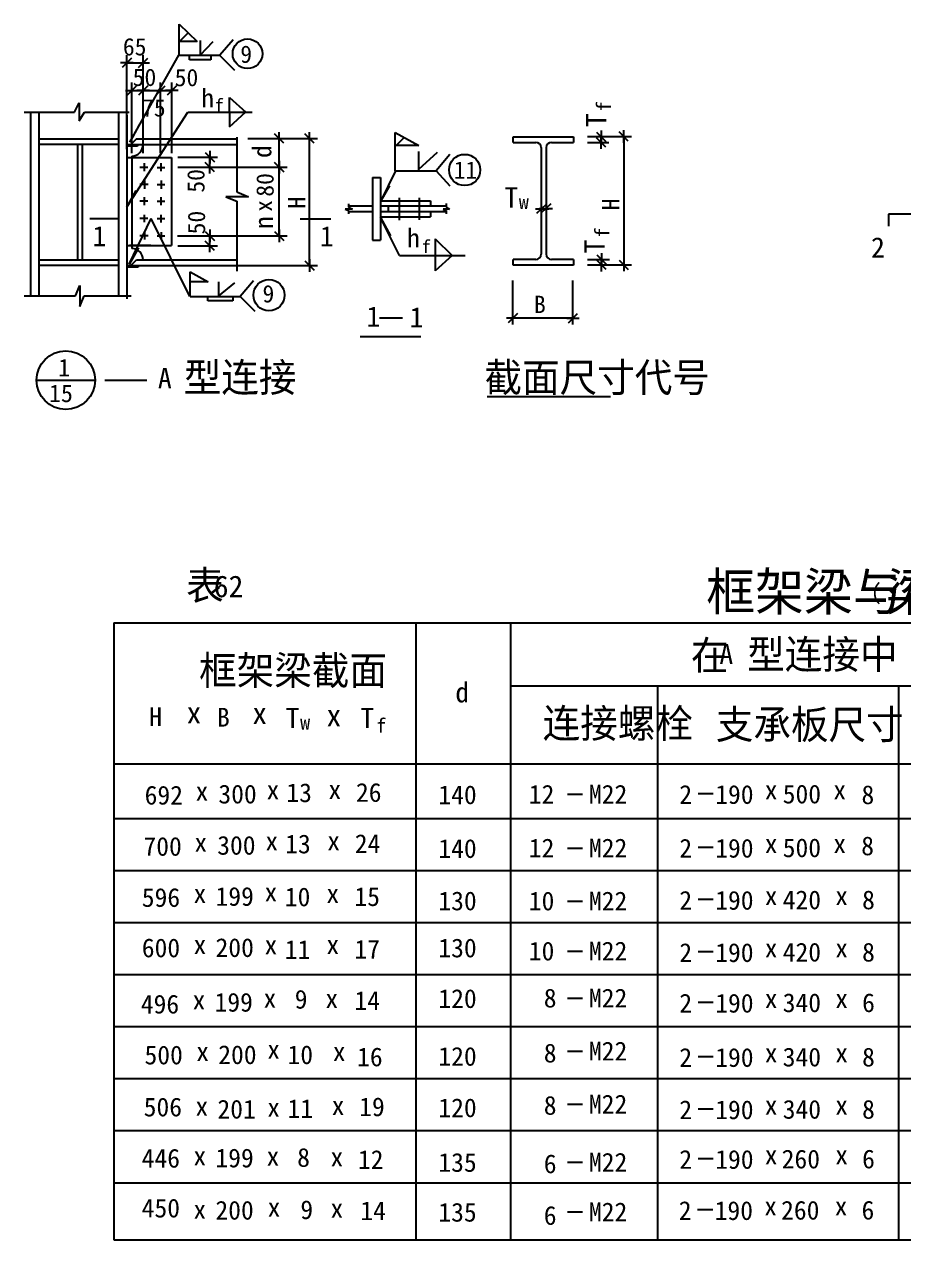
# Model space of a CAD drawing. Header units: metres. Extents: x 2728 to 10298, y -273 to 3930.
# Drawn here: x 2728 to 5769, y -273 to 3930 of the extents above; entities that cross this region are included whole.
import ezdxf

# ---------------------------------------------------------------- set-up
doc = ezdxf.new("R2010")
doc.units = ezdxf.units.M
for name, color, linetype in [('FRAMING', 2, 'Continuous'), ('HIDDEN', 3, 'Continuous'), ('Z', 4, 'Continuous')]:
    doc.layers.add(name, color=color, linetype=linetype)

# ---------------------------------------------------------------- blocks, each defined once
blk = doc.blocks.new('CC')
blk.add_line((-24.24, 0), (24.24, 0))
at = {"layer": 'FRAMING', "color": 6}
blk.add_line((-17.83, -17.83), (17.83, 17.83), dxfattribs=at)

msp = doc.modelspace()

# ---------------------------------------------------------------- hatches: boundary and pattern name
h = msp.add_hatch()
h.set_pattern_fill('ANSI31', scale=45)
h.paths.add_polyline_path([(3263.74, 3870.99), (3325.9, 3870.99), (3263.74, 3930.16)])
h = msp.add_hatch()
h.set_pattern_fill('ANSI31', scale=16)
h.paths.add_polyline_path([(4010.3, 3510.92), (4092.28, 3510.92), (4010.3, 3556.12)])
h = msp.add_hatch()
h.set_pattern_fill('ANSI31', scale=45)
h.paths.add_polyline_path([(3301.23, 3038.96), (3363.39, 3038.96), (3301.23, 3074.4)])

# ---------------------------------------------------------------- linework, layer by layer
for p, q in [((3263.74, 3820.94), (3263.74, 3930.16)), ((3263.74, 3930.16), (3325.9, 3870.99)), ((3325.9, 3870.99), (3263.74, 3870.99)), ((3336.21, 3873.89), (3336.21, 3823.59)), ((3336.21, 3823.59), (3380.42, 3870.21)), ((3449.68, 3876.89), (3403.49, 3823.16)), ((3082.17, 3498.2), (3082.17, 3823.98)), ((3083.07, 3796.98), (3137.49, 3796.98)), ((3092.47, 3522.37), (3261.95, 3823.04)), ((3138.39, 3498.2), (3138.39, 3823.98)), ((3261.95, 3823.04), (3404.97, 3823.04)), ((3299.46, 3806.84), (3299.46, 3822.8)), ((3373.17, 3806.84), (3299.46, 3806.84)), ((3373.17, 3822.8), (3373.17, 3806.84)), ((3403.53, 3822.69), (3454.66, 3771.75)), ((3098.56, 3701.38), (3097.66, 3701.38)), ((3099.46, 3484.67), (3099.46, 3728.38)), ((3099.46, 3701.38), (3138.39, 3701.38)), ((3138.39, 3484.67), (3138.39, 3728.38)), ((3139.29, 3701.38), (3198.03, 3701.38)), ((3139.29, 3701.38), (3140.19, 3701.38)), ((3198.03, 3701.38), (3197.13, 3701.38)), ((3198.93, 3484.67), (3198.93, 3728.38)), ((3198.93, 3701.38), (3237.85, 3701.38)), ((3237.85, 3484.67), (3237.85, 3728.38)), ((3238.75, 3701.38), (3239.65, 3701.38)), ((2901.49, 3626.1), (2916.82, 3658.81)), ((2916.82, 3658.81), (2916.82, 3596.05)), ((3437.84, 3626.1), (3437.84, 3677.31)), ((3437.84, 3677.31), (3493.83, 3626.1)), ((2727.63, 3626.1), (2901.49, 3626.1)), ((2916.82, 3596.05), (2935.52, 3626.1)), ((2935.52, 3626.1), (3090.09, 3626.1)), ((3082.92, 3299.76), (3293.33, 3626.58)), ((3293.33, 3626.58), (3515.83, 3626.58)), ((3437.84, 3575.73), (3493.83, 3626.95)), ((3437.84, 3626.95), (3437.84, 3575.73)), ((3462.57, 3539.36), (3462.57, 3350.85)), ((3500.95, 3534.83), (3636.31, 3534.83)), ((3500.95, 3534.83), (3741.48, 3534.83)), ((3609.31, 3437.19), (3609.31, 3533.93)), ((3714.48, 3096.94), (3714.48, 3533.93)), ((4010.3, 3423.96), (4010.3, 3556.12)), ((4010.3, 3556.12), (4092.28, 3510.92)), ((4675.52, 3542.06), (4827.81, 3542.06)), ((4722.91, 3563.26), (4722.91, 3519.62)), ((4722.91, 3499.73), (4722.91, 3543.37)), ((4722.91, 3542.34), (4722.91, 3543.24)), ((4722.91, 3541.44), (4722.91, 3521.55)), ((4800.81, 3520.24), (4800.81, 3563.88)), ((4800.81, 3541.16), (4800.81, 3099.44)), ((4092.28, 3510.92), (4010.3, 3510.92)), ((4091.84, 3425.32), (4091.84, 3490.27)), ((4676, 3521.55), (4749.91, 3521.55)), ((4722.91, 3520.65), (4722.91, 3519.75)), ((3258.96, 3470.32), (3396.07, 3470.32)), ((3369.07, 3471.22), (3369.07, 3472.12)), ((3369.07, 3436.29), (3369.07, 3470.32)), ((4092.26, 3429.05), (4156.79, 3488.54)), ((4199.44, 3479.84), (4151.71, 3423.91)), ((3258.96, 3436.29), (3513.51, 3436.29)), ((3258.96, 3436.29), (3636.31, 3436.29)), ((3369.07, 3435.39), (3369.07, 3434.49)), ((3609.31, 3199.02), (3609.31, 3435.39)), ((4011.23, 3423.87), (3960.64, 3319.89)), ((4010.82, 3423.91), (4151.71, 3423.91)), ((4151.71, 3423.91), (4199.66, 3371.91)), ((3424.36, 3333.99), (3462.57, 3318.95)), ((3503.1, 3333.99), (3424.36, 3333.99)), ((3462.57, 3350.85), (3503.1, 3333.99)), ((3462.57, 3318.95), (3462.57, 3076.26)), ((3837.45, 3291.2), (3849.55, 3286.3)), ((3862.77, 3291.2), (3837.45, 3291.2)), ((3849.55, 3309.08), (3849.55, 3297.74)), ((3849.55, 3297.74), (3862.77, 3291.2)), ((3849.55, 3286.3), (3849.55, 3274.96)), ((4198.86, 3291.39), (4176.63, 3291.39)), ((4176.63, 3291.39), (4186.68, 3286.33)), ((4186.68, 3309.98), (4186.68, 3297.24)), ((4186.68, 3297.24), (4198.86, 3291.39)), ((4186.68, 3286.33), (4186.68, 3275.03)), ((4495.3, 3292.47), (4541.96, 3292.47)), ((4555.14, 3292.47), (4508.48, 3292.47)), ((4516.22, 3292.47), (4515.32, 3292.47)), ((4517.12, 3292.47), (4533.32, 3292.47)), ((4534.22, 3292.47), (4535.12, 3292.47)), ((3090.85, 3100.7), (3166.06, 3258.04)), ((3299.67, 2989.25), (3166.06, 3258.04)), ((4025.69, 3130.4), (3959.96, 3261.58)), ((3257.75, 3198.12), (3513.51, 3198.12)), ((3257.75, 3198.12), (3636.31, 3198.12)), ((3369.07, 3199.02), (3369.07, 3199.92)), ((3369.07, 3164.09), (3369.07, 3198.12)), ((3258.96, 3164.09), (3396.07, 3164.09)), ((3369.07, 3163.19), (3369.07, 3162.29)), ((4148.94, 3188.75), (4148.85, 3077)), ((4148.94, 3188.75), (4207.31, 3130.45)), ((4148.94, 3188.75), (4207.31, 3130.45)), ((4025.63, 3130.71), (4252.14, 3130.71)), ((4207.31, 3130.45), (4148.85, 3077)), ((4675.27, 3117.2), (4751.24, 3117.2)), ((4724.24, 3139.02), (4724.24, 3095.38)), ((4724.24, 3075.49), (4724.24, 3119.13)), ((4724.24, 3118.1), (4724.24, 3119)), ((4724.24, 3097.31), (4724.24, 3117.2)), ((4800.81, 3120.36), (4800.81, 3076.72)), ((3301.23, 2988.92), (3301.23, 3074.4)), ((3301.23, 3074.4), (3363.39, 3038.96)), ((3467.45, 3096.04), (3741.48, 3096.04)), ((4675.52, 3098.54), (4827.81, 3098.54)), ((4724.24, 3096.41), (4724.24, 3095.51)), ((2904.54, 2990.69), (2919.95, 3027.32)), ((2919.95, 3027.32), (2919.95, 2954.06)), ((3363.39, 3038.96), (3301.23, 3038.96)), ((3399.63, 3039.9), (3399.63, 2989.61)), ((3399.63, 2989.61), (3455.94, 3036.22)), ((3520.26, 3042.91), (3474.06, 2989.18)), ((4417.88, 2892.12), (4417.88, 3043.81)), ((4625.46, 2892.12), (4625.46, 3043.81)), ((2727.63, 2990.69), (2904.54, 2990.69)), ((2919.95, 2954.06), (2935.25, 2990.69)), ((2935.25, 2990.69), (3097.33, 2990.69)), ((3301.14, 2989.06), (3475.55, 2989.06)), ((3362.88, 2973.64), (3362.88, 2989.61)), ((3448.68, 2989.61), (3448.68, 2973.64)), ((3474.1, 2988.7), (3525.23, 2937.76)), ((3448.68, 2973.64), (3362.88, 2973.64)), ((4625.46, 2914.17), (4396.06, 2914.17)), ((4603.64, 2914.17), (4647.28, 2914.17)), ((2769.64, 2699.23), (2972.21, 2699.23)), ((4082.28, 1860.39), (4082.28, -273.2)), ((4408.96, 1642.42), (9503.73, 1642.42)), ((4917.57, 1642.42), (4917.57, -273.2)), ((5751.84, 1642.42), (5751.84, -273.2)), ((3037.5, 1183.51), (9503.73, 1183.51)), ((3037.5, 1003.51), (9503.73, 1003.51)), ((3037.5, 823.51), (9503.73, 823.51)), ((3037.5, 644.01), (9503.73, 644.01)), ((3037.5, 464.01), (9503.73, 464.01)), ((3037.5, 284.01), (9503.73, 284.01)), ((3037.5, 104.01), (9503.73, 104.01)), ((3037.5, -75.99), (9503.73, -75.99))]:
    msp.add_line(p, q)
for points in [[(3124.78, 3582.67), (3093.45, 3525.06)], [(3112.96, 3355.91), (3081.63, 3298.3)], [(3122.24, 3157.33), (3090.91, 3099.73)]]:
    msp.add_lwpolyline(points)
for centre, radius in [((3499.76, 3828.51), 51.34), ((4250.85, 3426.41), 54.02), ((3573.96, 2993.51), 53.92), ((2870.92, 2699.18), 101.29)]:
    msp.add_circle(centre, radius)
at = {"layer": 'FRAMING'}
for p, q in [((2749.23, 3626.1), (2749.23, 2991.52)), ((2777.47, 3626.1), (2777.47, 2991.52)), ((3053.25, 3626.1), (3053.25, 2991.52)), ((3082.17, 3615.79), (3082.17, 2981.21)), ((3053.67, 3532.4), (2778.18, 3532.4)), ((3099, 3518.04), (3115.22, 3534.18)), ((3115.1, 3534.18), (3462.57, 3534.18)), ((4418.03, 3521.6), (4418.03, 3541.4)), ((4418.03, 3541.4), (4626.89, 3541.4)), ((4626.89, 3541.4), (4626.89, 3521.6)), ((4738.96, 3505.5), (4706.86, 3537.6)), ((4707.22, 3557.49), (4739.32, 3525.39)), ((4816.87, 3526.01), (4784.76, 3558.11)), ((3053.25, 3514.02), (2777.47, 3514.02)), ((3082.17, 3514.38), (3462.57, 3514.38)), ((3119.27, 3508.31), (3082.17, 3508.31)), ((3089.34, 3514.37), (3119.27, 3514.37)), ((3099, 3514.42), (3099, 3518.04)), ((3119.27, 3514.37), (3119.27, 3508.31)), ((4418.03, 3521.6), (4497.26, 3521.6)), ((4515.26, 3503.6), (4515.26, 3135.03)), ((4532.68, 3503.6), (4532.68, 3135.03)), ((4550.68, 3521.6), (4626.89, 3521.6)), ((3082.17, 3469.8), (3164.73, 3469.8)), ((3099.13, 3474.61), (3099.13, 3469.79)), ((3141.92, 3449.49), (3141.92, 3421.73)), ((3164.73, 3469.8), (3237.1, 3469.8)), ((3199.77, 3449.49), (3199.77, 3421.73)), ((3237.1, 3469.8), (3237.1, 3165.72)), ((3154.89, 3435), (3126.66, 3435)), ((3186.8, 3435), (3213.31, 3435)), ((3155.78, 3375.78), (3127.55, 3375.78)), ((3142.81, 3389.45), (3142.81, 3361.3)), ((3187.69, 3375.78), (3214.2, 3375.78)), ((3200.66, 3389.45), (3200.66, 3361.3)), ((3931.87, 3400.61), (3931.87, 3183.62)), ((3931.87, 3400.61), (3959.37, 3400.61)), ((3959.37, 3400.61), (3959.37, 3183.62)), ((3141.92, 3332.06), (3141.92, 3304.81)), ((3199.77, 3332.06), (3199.77, 3304.81)), ((4023.7, 3330.22), (4023.7, 3253.15)), ((4093.3, 3330.56), (4093.3, 3253.49)), ((3154.89, 3318.13), (3126.66, 3318.13)), ((3186.8, 3318.13), (3213.31, 3318.13)), ((3931.58, 3301.69), (3849.55, 3301.69)), ((3931.58, 3282.14), (3849.55, 3282.14)), ((3961.3, 3320.15), (4132.45, 3320.15)), ((3961.3, 3302.47), (4186.61, 3302.47)), ((3961.3, 3282.42), (4186.61, 3282.42)), ((3986.09, 3302.47), (3986.09, 3282.42)), ((4132.45, 3320.15), (4132.45, 3302.47)), ((4132.45, 3282.42), (4132.45, 3264.73)), ((4500.08, 3277.21), (4535.2, 3309.31)), ((4549.17, 3308.92), (4514.05, 3276.82)), ((3050.08, 3257.87), (2954.68, 3257.87)), ((3154.89, 3258.31), (3126.66, 3258.31)), ((3141.92, 3271.3), (3141.92, 3246.06)), ((3186.8, 3258.03), (3213.31, 3258.03)), ((3199.77, 3271.3), (3199.77, 3245)), ((3682.26, 3257.87), (3787.74, 3257.87)), ((3961.3, 3264.73), (4132.45, 3264.73)), ((5811.86, 3273.96), (5716.45, 3273.96)), ((5716.45, 3273.96), (5716.45, 3232.33)), ((3155.78, 3198.74), (3127.55, 3198.74)), ((3142.81, 3211.72), (3142.81, 3186.49)), ((3187.69, 3198.46), (3214.2, 3198.46)), ((3200.66, 3211.72), (3200.66, 3185.42)), ((3082.17, 3165.72), (3164.73, 3165.72)), ((3164.73, 3165.72), (3091.08, 3165.72)), ((3099.42, 3165.77), (3099.42, 3155.02)), ((3164.73, 3165.72), (3237.1, 3165.72)), ((3931.87, 3183.62), (3959.37, 3183.62)), ((3053.67, 3114.27), (2778.18, 3114.27)), ((3099.42, 3099.89), (3115.13, 3115.59)), ((3115.13, 3115.59), (3115.16, 3115.62)), ((3115.16, 3115.62), (3462.57, 3115.62)), ((4497.26, 3117.03), (4418.03, 3117.03)), ((4418.03, 3097.23), (4418.03, 3117.03)), ((4626.89, 3117.03), (4550.68, 3117.03)), ((4626.89, 3117.03), (4626.89, 3097.23)), ((4708.19, 3133.25), (4740.29, 3101.15)), ((4740.29, 3082.15), (4708.19, 3114.25)), ((4784.76, 3114.59), (4816.87, 3082.49)), ((3053.25, 3095.89), (2777.47, 3095.89)), ((3082.17, 3095.82), (3462.57, 3095.82)), ((3120.93, 3089.74), (3082.17, 3089.74)), ((3089.34, 3095.89), (3120.93, 3095.89)), ((3099.42, 3095.89), (3099.42, 3099.89)), ((3120.93, 3095.89), (3120.93, 3089.74)), ((4626.89, 3097.23), (4418.03, 3097.23)), ((4433.94, 2930.22), (4401.83, 2898.12)), ((4609.41, 2898.12), (4641.51, 2930.22)), ((3889.34, 2850.4), (4099.7, 2850.4)), ((4329.09, 2643.33), (4755.58, 2643.33)), ((3037.5, 1860.39), (9503.73, 1860.39)), ((3037.5, 1860.39), (3037.5, -273.2)), ((3037.5, -273.2), (9503.73, -273.2))]:
    msp.add_line(p, q, dxfattribs=at)
for centre, radius, start, end in [((3099, 3514.42), 39.82, 270.19, 359.94), ((4497.26, 3503.6), 18, 360, 90), ((4550.68, 3503.6), 18, 90, 180), ((3099.42, 3115.59), 39.43, 0.04, 90), ((4497.26, 3135.03), 18, 270, 360), ((4550.68, 3135.03), 18, 180, 270)]:
    msp.add_arc(centre, radius, start, end, dxfattribs=at)
at = {"layer": 'HIDDEN'}
for p, q in [((2911.99, 3514.02), (2911.99, 3115.14)), ((2928.24, 3514.02), (2928.24, 3115.14)), ((3099.53, 3469.79), (3099.53, 3165.11))]:
    msp.add_line(p, q, dxfattribs=at)
at = {"layer": 'Z'}
for p, q in [((3956.24, 2914.81), (4035.9, 2914.81)), ((3006.47, 2698.96), (3151.32, 2698.96)), ((4408.96, 1860.39), (4408.96, -273.2)), ((3037.5, 1372.27), (9503.73, 1372.27)), ((4606.41, 1267.2), (4658.77, 1267.2)), ((5058.49, 1270.23), (5110.85, 1270.23)), ((4606.41, 1081.32), (4658.77, 1081.32)), ((5058.49, 1084.35), (5110.85, 1084.35)), ((4606.41, 898.01), (4658.77, 898.01)), ((5058.49, 904.2), (5110.85, 904.2)), ((4606.41, 724.89), (4658.77, 724.89)), ((5058.49, 723.37), (5110.85, 723.37)), ((4606.41, 562.29), (4658.77, 562.29)), ((5058.49, 548.47), (5110.85, 548.47)), ((4606.41, 378.9), (4658.77, 378.9)), ((5058.49, 360.63), (5110.85, 360.63)), ((4606.41, 195.51), (4658.77, 195.51)), ((5058.49, 179.79), (5110.85, 179.79)), ((5058.49, 8.06), (5110.85, 8.06)), ((4606.41, -5.47), (4658.77, -5.47)), ((4606.41, -177.29), (4658.77, -177.29)), ((5056.59, -168.87), (5108.94, -168.87))]:
    msp.add_line(p, q, dxfattribs=at)
for points in [[(3990.63, 3371.54), (3961.11, 3319.82)], [(3995.36, 3198.37), (3960.44, 3261.64)]]:
    msp.add_lwpolyline(points, dxfattribs=at)

# ---------------------------------------------------------------- block references
at = {"xscale": 0.9, "yscale": 0.9, "zscale": 0.9}
for p, rotation in [((3082.17, 3796.98), 180), ((3138.39, 3701.38), 180), ((3138.39, 3701.38), 180), ((3237.85, 3701.38), 180), ((3609.31, 3534.83), 90), ((3714.48, 3534.83), 90), ((3369.07, 3470.32), 270), ((3369.07, 3436.29), 90), ((3609.31, 3436.29), 270), ((3609.31, 3436.29), 90), ((3369.07, 3198.12), 270), ((3609.31, 3198.12), 270), ((3369.07, 3164.09), 90), ((3714.48, 3096.04), 270)]:
    msp.add_blockref('CC', p, dxfattribs=dict(at, rotation=rotation))
for p in [(3138.39, 3796.98), (3099.46, 3701.38), (3198.93, 3701.38), (3198.93, 3701.38)]:
    msp.add_blockref('CC', p, dxfattribs=at)

# ---------------------------------------------------------------- texts
for s, height, p in [('表', 100, (3287.19, 1939.68)), ('框架梁与柱', 130, (5086.49, 1902.84)), ('梁', 130, (5707.02, 1901.06)), ('框架梁截面', 100, (3332.1, 1645.34)), ('连接螺栓', 100, (4520.54, 1462.72)), (' 支承板尺寸', 100, (5051.4, 1458.57))]:
    msp.add_text(s, height=height).set_placement(p)
at = {"layer": 'FRAMING'}
for s, height, p in [('65', 60, (3068.65, 3822.61)), ('50', 60, (3102.44, 3716.94)), ('50', 60, (3247.76, 3716.1)), ('75', 60, (3134.85, 3611.3)), ('w', 50, (4438.39, 3291.76)), ('1', 60.75, (2844.98, 2712.58)), ('A', 70, (3189.91, 2671.53)), ('型连接', 100, (3279.07, 2659.09)), ('截面尺寸代号', 100, (4319.26, 2658.81)), ('15', 60.75, (2813.03, 2623.58)), ('在', 100, (5033.32, 1697.84)), ('型连接中', 100, (5228.03, 1701.24)), ('A', 70, (5131.9, 1717.32)), ('d', 70, (4218.32, 1585.11)), ('H', 65, (3159.72, 1502.96)), ('x', 75, (3288.97, 1512.09)), ('B', 65, (3394.04, 1501.15)), ('x', 75, (3516.32, 1510.57)), ('x', 75, (3772.92, 1502.65)), ('w', 50, (3681.95, 1491.18)), ('f', 50, (3944.95, 1479.82)), ('x', 65, (3320.05, 1245.58)), ('x', 65, (3565.57, 1250.23)), ('x', 65, (3779.58, 1251.18)), ('x', 65, (3316.01, 1068.35)), ('x', 65, (3561.53, 1073)), ('x', 65, (3775.54, 1073.94)), ('x', 65, (3313.01, 891.77)), ('x', 65, (3558.54, 896.43)), ('x', 65, (3772.55, 891.77)), ('x', 65, (3313.01, 714.81)), ('x', 65, (3558.54, 713.87)), ('x', 65, (3772.55, 714.81)), ('x', 65, (3309.61, 523.27)), ('x', 65, (3555.13, 529.27)), ('x', 65, (3769.14, 528.3)), ('x', 65, (3322.38, 345.05)), ('x', 65, (3567.91, 352.49)), ('x', 65, (3794.74, 345.05)), ('x', 65, (3319.58, 155.59)), ('x', 65, (3567.91, 151.85)), ('x', 65, (3790.92, 158.39)), ('x', 65, (3312.59, -16.04)), ('x', 65, (3565.49, -16.98)), ('x', 65, (3786.73, -19.72)), ('x', 65, (3312.59, -200.93)), ('x', 65, (3569.17, -193.48)), ('x', 65, (3786.73, -197.24))]:
    msp.add_text(s, height=height, dxfattribs=at).set_placement(p)
for s, height, p in [('f', 50, (4756.98, 3629.14)), ('50', 60, (3350.95, 3347.84)), ('80', 60, (3590.02, 3333.92)), ('50', 60, (3353.05, 3203.65)), ('x', 60, (3584.68, 3281.63)), ('f', 50, (4751.28, 3192.58))]:
    msp.add_text(s, height=height, rotation=90, dxfattribs=at).set_placement(p)
at = {"layer": 'Z'}
for s, height, p in [('9', 60, (3474.71, 3796.95)), ('h', 65, (3339.35, 3642.48)), ('f', 45, (3386.4, 3627.92)), ('11', 60, (4212.79, 3396.17)), ('T', 70, (4388.28, 3296.54)), ('1', 70, (2963.49, 3162.63)), ('1', 70, (3750.15, 3162.03)), ('h', 65, (4051.18, 3158.57)), ('f', 45, (4102.51, 3139.16)), ('2', 70, (5656.64, 3123.58)), ('9', 60, (3551.53, 2968.45)), ('B', 60, (4490.46, 2931.5)), ('1', 70, (3911.17, 2884.57)), ('1', 70, (4060.56, 2881.7)), ('62', 75, (3383.22, 1948.74)), ('(', 56, (5655.44, 1939.22)), ('T', 70, (3631.84, 1495.97)), ('T', 70, (3890.29, 1496.14)), ('13', 65, (3634.05, 1240.17)), ('26', 65, (3874.79, 1241.12)), ('692', 65, (3143.84, 1231.74)), ('300', 65, (3398.92, 1235.48)), ('140', 65, (4159.79, 1233.04)), ('12', 65, (4472.68, 1234.92)), ('M22', 65, (4680.65, 1234.92)), ('2', 65, (4993.25, 1234.09)), ('190', 65, (5117.44, 1234.09)), ('x', 65, (5288.81, 1249.84)), ('500', 65, (5350.92, 1235.61)), ('x', 65, (5525.97, 1249.84)), ('8', 65, (5623.38, 1233.23)), ('700', 65, (3139.8, 1054.51)), ('300', 65, (3394.88, 1058.25)), ('13', 65, (3630.01, 1062.94)), ('24', 65, (3870.75, 1063.89)), ('140', 65, (4159.79, 1047.16)), ('12', 65, (4472.68, 1049.04)), ('M22', 65, (4680.65, 1049.04)), ('2', 65, (4993.25, 1048.22)), ('190', 65, (5117.44, 1048.22)), ('x', 65, (5288.81, 1063.96)), ('500', 65, (5350.92, 1049.73)), ('x', 65, (5525.97, 1063.96)), ('8', 65, (5622.41, 1056.38)), ('596', 65, (3133.99, 877.82)), ('199', 65, (3389.07, 881.56)), ('10', 65, (3628.67, 879.89)), ('15', 65, (3869.41, 880.83)), ('130', 65, (4159.79, 866.04)), ('10', 65, (4472.68, 865.73)), ('M22', 65, (4680.65, 865.73)), ('2', 65, (4993.25, 868.06)), ('190', 65, (5117.44, 868.06)), ('x', 65, (5288.81, 883.81)), ('420', 65, (5350.92, 869.58)), ('x', 65, (5532.6, 883.81)), ('8', 65, (5625.48, 869.58)), ('600', 65, (3133.99, 703.53)), ('200', 65, (3389.07, 704.47)), ('11', 65, (3628.67, 697.73)), ('17', 65, (3869.41, 698.68)), ('130', 65, (4159.79, 703.3)), ('10', 65, (4472.68, 692.61)), ('M22', 65, (4680.65, 692.61)), ('2', 65, (4993.25, 687.23)), ('190', 65, (5117.44, 687.23)), ('x', 65, (5288.81, 702.98)), ('420', 65, (5350.92, 688.74)), ('x', 65, (5532.6, 702.98)), ('8', 65, (5625.48, 688.74)), ('9', 65, (3663.08, 525.91)), ('120', 65, (4159.79, 528.13)), ('8', 65, (4524.42, 530.01)), ('M22', 65, (4680.65, 530.01)), ('496', 65, (3130.59, 508.99)), ('199', 65, (3385.66, 515.53)), ('14', 65, (3869.61, 521.26)), ('2', 65, (4993.25, 512.33)), ('190', 65, (5117.44, 512.33)), ('x', 65, (5288.81, 528.08)), ('340', 65, (5350.92, 513.85)), ('x', 65, (5532.6, 528.08)), ('6', 65, (5625.48, 513.85)), ('500', 65, (3143.36, 333.11)), ('200', 65, (3398.44, 334.05)), ('10', 65, (3638.04, 333.95)), ('16', 65, (3878.78, 326.5)), ('120', 65, (4159.79, 328.32)), ('8', 65, (4524.42, 339.83)), ('M22', 65, (4680.65, 346.62)), ('2', 65, (4993.25, 324.49)), ('190', 65, (5117.44, 324.49)), ('x', 65, (5288.81, 340.24)), ('340', 65, (5350.92, 326.01)), ('x', 65, (5532.6, 340.24)), ('8', 65, (5625.48, 326.01)), ('506', 65, (3140.56, 153.18)), ('11', 65, (3638.04, 147.49)), ('19', 65, (3886.01, 154.03)), ('120', 65, (4159.79, 150.49)), ('8', 65, (4524.42, 158.89)), ('M22', 65, (4680.65, 163.23)), ('201', 65, (3395.64, 145.73)), ('2', 65, (4993.25, 143.65)), ('190', 65, (5117.44, 143.65)), ('x', 65, (5288.81, 159.4)), ('340', 65, (5350.92, 145.17)), ('x', 65, (5532.6, 159.4)), ('8', 65, (5625.48, 145.17)), ('8', 65, (3671.44, -21.18)), ('446', 65, (3133.57, -23.94)), ('199', 65, (3388.65, -23)), ('12', 65, (3881.52, -28.63)), ('135', 65, (4159.79, -38.46)), ('6', 65, (4524.42, -43.31)), ('M22', 65, (4680.65, -37.75)), ('2', 65, (4993.25, -28.08)), ('190', 65, (5117.44, -28.08)), ('x', 65, (5288.81, -12.33)), ('260', 65, (5347.25, -26.77)), ('x', 65, (5532.6, -12.33)), ('6', 65, (5625.48, -26.56)), ('450', 65, (3133.57, -196.33)), ('200', 65, (3388.65, -203.78)), ('9', 65, (3682.49, -201.89)), ('14', 65, (3889.96, -205.66)), ('135', 65, (4159.79, -210.73)), ('6', 65, (4524.42, -221.91)), ('M22', 65, (4680.65, -209.57)), ('2', 65, (4991.35, -205.01)), ('190', 65, (5115.53, -205.01)), ('x', 65, (5286.9, -189.26)), ('260', 65, (5345.34, -203.77)), ('x', 65, (5530.69, -189.26)), ('6', 65, (5623.57, -203.49))]:
    msp.add_text(s, height=height, dxfattribs=at).set_placement(p)
for s, height, p in [('T', 70, (4740.66, 3574.48)), ('d', 65, (3582.06, 3467.81)), ('H', 60, (3699.86, 3292.92)), ('H', 60, (4785.85, 3286.79)), ('n', 65, (3587.88, 3221.87)), ('T', 70, (4734.96, 3137.91))]:
    msp.add_text(s, height=height, rotation=90, dxfattribs=at).set_placement(p)

doc.saveas('drawing.dxf')
